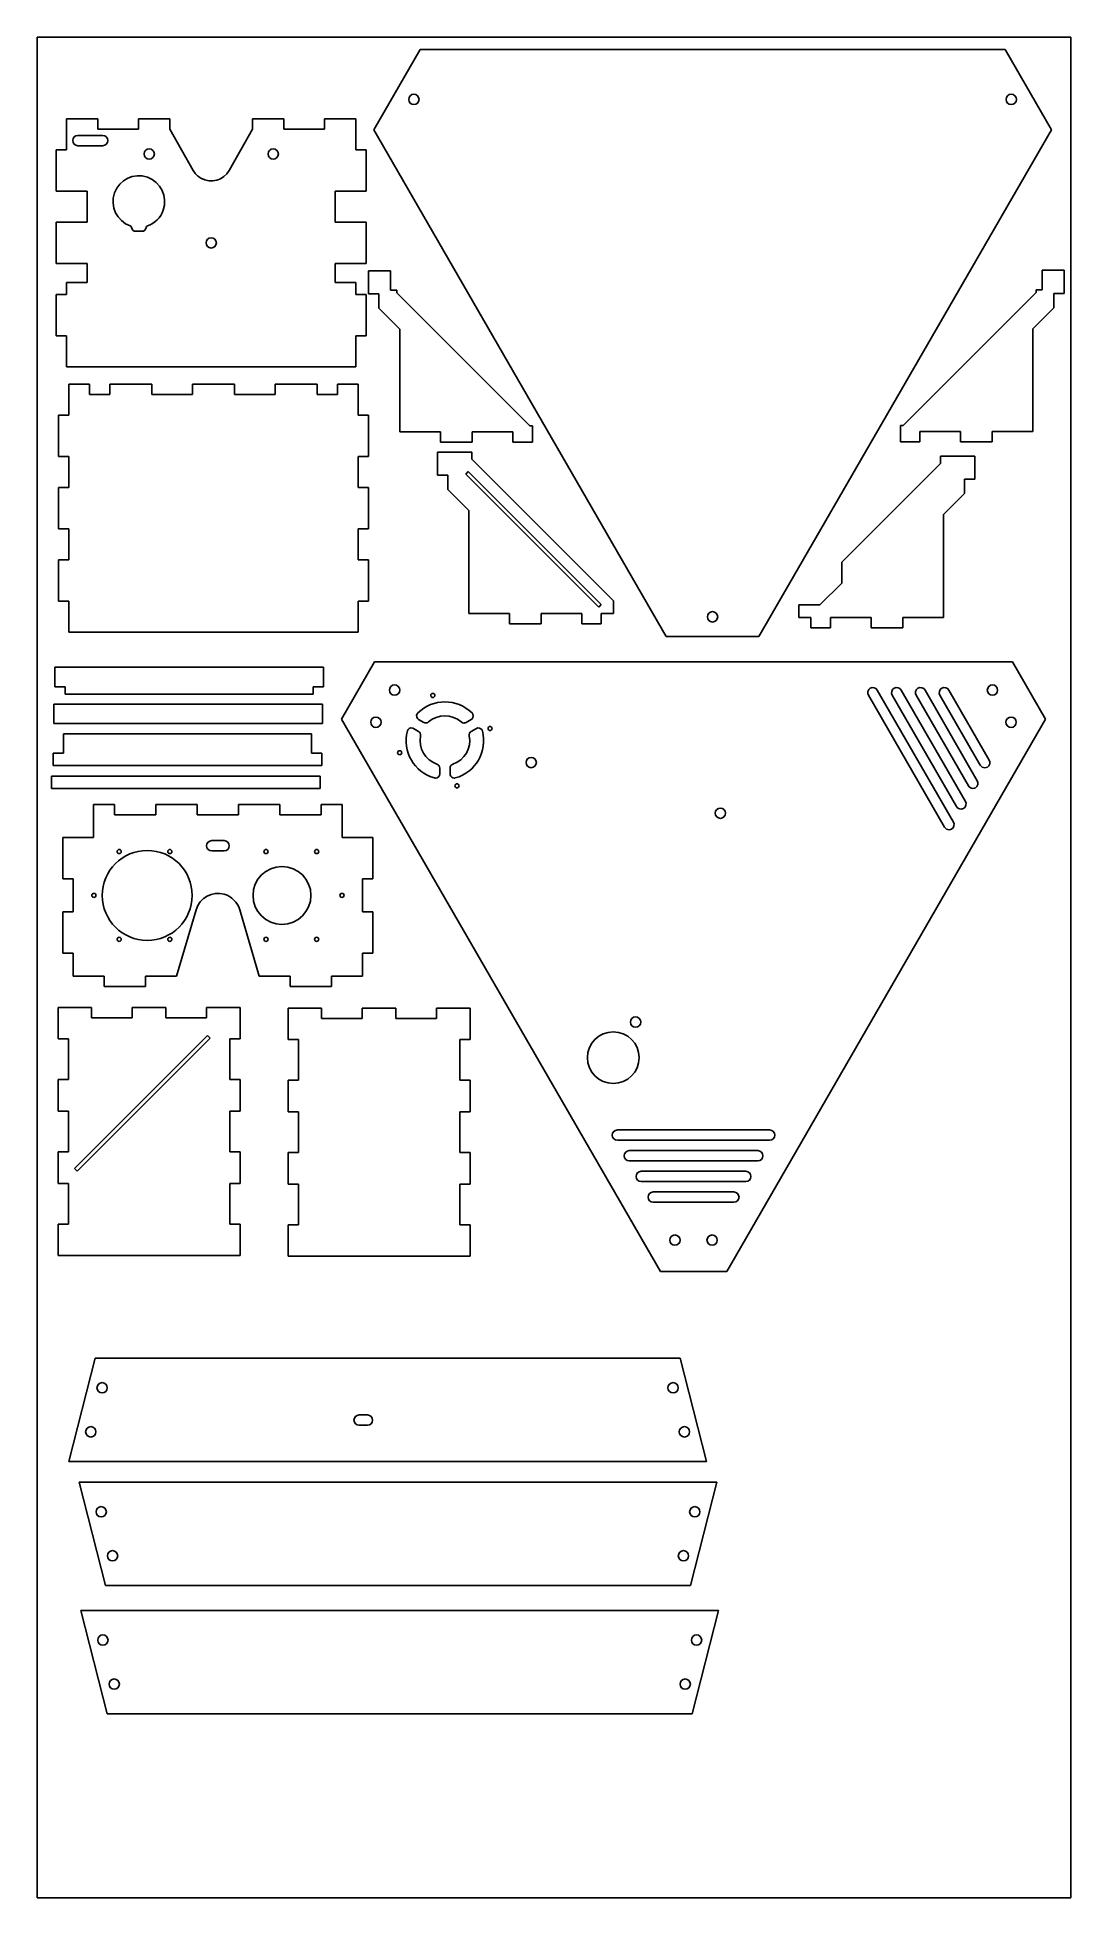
# Model space of a CAD drawing. Extents: x 0 to 500, y -280 to 620.
import ezdxf

# ---------------------------------------------------------------- set-up
doc = ezdxf.new("R2010")
doc.units = 0
doc.layers.add('Layer_1', color=7, linetype='CONTINUOUS')

msp = doc.modelspace()

# ---------------------------------------------------------------- linework, layer by layer
at = {"layer": 'Layer_1', "color": 7}
for p, q in [((0.000012, 619.999974), (499.999984, 619.999974)), ((0.000012, -279.99997), (0.000012, 619.999974)), ((185.216497, 614.066421), (162.790441, 575.223837)), ((468.200215, 614.066421), (185.216497, 614.066421)), ((490.626271, 575.223837), (468.200215, 614.066421)), ((499.999984, 619.999974), (499.999984, -279.99997)), ((182.206851, 587.40912), (182.206851, 587.40912)), ((471.209861, 587.40912), (471.209861, 587.40912)), ((29.312165, 580.511835), (14.162166, 580.511835)), ((14.162166, 580.511835), (14.162166, 565.511723)), ((29.312165, 575.511619), (29.312165, 580.511835)), ((64.163255, 580.511835), (49.012775, 580.511835)), ((49.012775, 580.511835), (49.012775, 575.511619)), ((64.163255, 575.511619), (64.163255, 580.511835)), ((119.314925, 580.511835), (104.164418, 580.511835)), ((104.164418, 580.511835), (104.164418, 575.511619)), ((119.314925, 575.511619), (119.314925, 580.511835)), ((154.165504, 580.511835), (139.014996, 580.511835)), ((139.014996, 580.511835), (139.014996, 575.511619)), ((154.165504, 565.511723), (154.165504, 580.511835)), ((19.662083, 572.511794), (31.662399, 572.511794)), ((31.662399, 567.511606), (19.662083, 567.511606)), ((49.012775, 575.511619), (29.312165, 575.511619)), ((31.662399, 567.511606), (31.662399, 567.511606)), ((75.464364, 555.578996), (64.163255, 575.511619)), ((104.164418, 575.511619), (92.863308, 555.578996)), ((139.014996, 575.511619), (119.314925, 575.511619)), ((162.790441, 575.223837), (304.282581, 330.152474)), ((349.1341, 330.152474), (490.626271, 575.223837)), ((14.162166, 565.511723), (9.16195, 565.511723)), ((9.16195, 565.511723), (9.16195, 545.510865)), ((54.162823, 561.01121), (54.162823, 561.01121)), ((114.164341, 561.01121), (114.164341, 561.01121)), ((159.16572, 565.511723), (154.165504, 565.511723)), ((159.16572, 545.510865), (159.16572, 565.511723)), ((9.16195, 545.510865), (24.16206, 545.510865)), ((24.16206, 545.510865), (24.16206, 530.510748)), ((144.165609, 530.510748), (144.165609, 545.510865)), ((144.165609, 545.510865), (159.16572, 545.510865)), ((24.16206, 530.510748), (9.16195, 530.510748)), ((9.16195, 530.510748), (9.16195, 510.509901)), ((50.662788, 526.100681), (47.662963, 526.100681)), ((50.662788, 526.100681), (50.662788, 526.100681)), ((159.16572, 530.510748), (144.165609, 530.510748)), ((159.16572, 510.509901), (159.16572, 530.510748)), ((84.163582, 518.010219), (84.163582, 518.010219)), ((9.16195, 510.509901), (24.16206, 510.509901)), ((24.16206, 510.509901), (24.16206, 501.422602)), ((144.165609, 501.422602), (144.165609, 510.509901)), ((144.165609, 510.509901), (159.16572, 510.509901)), ((170.966024, 507.069762), (160.312445, 507.069762)), ((160.312445, 507.069762), (160.312445, 495.919444)), ((170.966024, 497.653643), (170.966024, 507.069762)), ((486.18065, 497.829239), (486.18065, 507.24533)), ((486.18065, 507.24533), (496.834229, 507.24533)), ((496.834229, 507.24533), (496.834229, 496.09504)), ((14.162166, 495.509784), (9.16195, 495.509784)), ((9.16195, 495.509784), (9.16195, 475.509457)), ((24.16206, 501.422602), (14.162166, 501.422602)), ((14.162166, 501.422602), (14.162166, 495.509784)), ((154.165504, 501.422602), (144.165609, 501.422602)), ((154.165504, 495.509784), (154.165504, 501.422602)), ((159.16572, 495.509784), (154.165504, 495.509784)), ((159.16572, 475.509457), (159.16572, 495.509784)), ((160.312445, 495.919444), (165.312577, 495.919444)), ((165.312577, 495.919444), (165.312577, 488.91926)), ((173.966103, 497.653643), (170.966024, 497.653643)), ((173.966103, 496.416183), (173.966103, 497.653643)), ((238.31449, 432.067765), (173.966103, 496.416183)), ((418.832181, 432.243361), (483.180571, 496.591751)), ((483.180571, 496.591751), (483.180571, 497.829239)), ((483.180571, 497.829239), (486.18065, 497.829239)), ((496.834229, 496.09504), (491.834097, 496.09504)), ((491.834097, 496.09504), (491.834097, 489.094856)), ((165.312577, 488.91926), (175.46284, 478.768997)), ((491.834097, 489.094856), (481.683834, 478.944592)), ((175.46284, 478.768997), (175.46284, 429.067686)), ((481.683834, 478.944592), (481.683834, 429.243282)), ((9.16195, 475.509457), (14.162166, 475.509457)), ((14.162166, 475.509457), (14.162166, 460.50882)), ((154.165504, 460.50882), (154.165504, 475.509457)), ((154.165504, 475.509457), (159.16572, 475.509457)), ((14.162166, 460.50882), (154.165504, 460.50882)), ((15.308891, 437.194755), (15.308891, 452.195149)), ((15.308891, 452.195149), (25.309152, 452.195149)), ((25.309152, 452.195149), (25.309152, 447.195018)), ((35.159417, 447.195018), (35.159417, 452.195149)), ((35.159417, 452.195149), (55.459945, 452.195149)), ((55.459945, 452.195149), (55.459945, 447.195018)), ((75.160467, 447.195018), (75.160467, 452.195149)), ((75.160467, 452.195149), (95.460994, 452.195149)), ((95.460994, 452.195149), (95.460994, 447.195018)), ((115.161517, 447.195018), (115.161517, 452.195149)), ((115.161517, 452.195149), (135.462044, 452.195149)), ((135.462044, 452.195149), (135.462044, 447.195018)), ((145.312306, 447.195018), (145.312306, 452.195149)), ((145.312306, 452.195149), (155.312568, 452.195149)), ((155.312568, 452.195149), (155.312568, 437.194755)), ((25.309152, 447.195018), (35.159417, 447.195018)), ((55.459945, 447.195018), (75.160467, 447.195018)), ((95.460994, 447.195018), (115.161517, 447.195018)), ((135.462044, 447.195018), (145.312306, 447.195018)), ((10.30876, 417.194233), (10.30876, 437.194755)), ((10.30876, 437.194755), (15.308891, 437.194755)), ((155.312568, 437.194755), (160.312699, 437.194755)), ((160.312699, 437.194755), (160.312699, 417.194233)), ((239.551961, 432.067765), (238.31449, 432.067765)), ((239.551961, 424.067555), (239.551961, 432.067765)), ((417.594693, 424.243151), (417.594693, 432.243361)), ((417.594693, 432.243361), (418.832181, 432.243361)), ((175.46284, 429.067686), (195.163363, 429.067686)), ((195.163363, 429.067686), (195.163363, 424.067555)), ((195.163363, 424.067555), (210.463759, 424.067555)), ((210.463759, 424.067555), (210.463759, 429.067686)), ((210.463759, 429.067686), (230.164276, 429.067686)), ((230.164276, 429.067686), (230.164276, 424.067555)), ((230.164276, 424.067555), (239.551961, 424.067555)), ((426.982392, 424.243151), (417.594693, 424.243151)), ((446.682915, 429.243282), (426.982392, 429.243282)), ((426.982392, 429.243282), (426.982392, 424.243151)), ((446.682915, 424.243151), (446.682915, 429.243282)), ((461.983311, 424.243151), (446.682915, 424.243151)), ((481.683834, 429.243282), (461.983311, 429.243282)), ((461.983311, 429.243282), (461.983311, 424.243151)), ((15.308891, 417.194233), (10.30876, 417.194233)), ((15.308891, 402.193839), (15.308891, 417.194233)), ((160.312699, 417.194233), (155.312568, 417.194233)), ((155.312568, 417.194233), (155.312568, 402.193839)), ((210.292732, 419.316296), (193.638968, 419.316296)), ((193.638968, 419.316296), (193.638968, 408.166063)), ((210.292732, 415.813156), (210.292732, 419.316296)), ((278.791406, 347.314494), (210.292732, 415.813156)), ((436.909446, 413.859504), (436.909446, 417.362869)), ((436.909446, 417.362869), (453.563183, 417.362869)), ((453.563183, 417.362869), (453.563183, 406.21258)), ((193.638968, 408.166063), (198.639184, 408.166063)), ((198.639184, 408.166063), (198.639184, 401.165964)), ((207.292907, 408.662689), (208.530057, 409.900318)), ((271.640939, 344.314669), (207.292907, 408.662689)), ((208.530057, 409.900318), (272.878591, 345.55179)), ((389.168085, 366.118114), (436.909446, 413.859504)), ((453.563183, 406.21258), (448.563051, 406.21258)), ((448.563051, 406.21258), (448.563051, 399.212396)), ((10.30876, 382.193267), (10.30876, 402.193839)), ((10.30876, 402.193839), (15.308891, 402.193839)), ((155.312568, 402.193839), (160.312699, 402.193839)), ((160.312699, 402.193839), (160.312699, 382.193267)), ((198.639184, 401.165964), (208.789475, 391.015703)), ((448.563051, 399.212396), (438.412788, 389.062132)), ((208.789475, 391.015703), (208.789475, 341.314336)), ((438.412788, 389.062132), (438.412788, 339.360821)), ((15.308891, 382.193267), (10.30876, 382.193267)), ((15.308891, 367.192873), (15.308891, 382.193267)), ((160.312699, 382.193267), (155.312568, 382.193267)), ((155.312568, 382.193267), (155.312568, 367.192873)), ((10.30876, 347.192376), (10.30876, 367.192873)), ((10.30876, 367.192873), (15.308891, 367.192873)), ((155.312568, 367.192873), (160.312699, 367.192873)), ((160.312699, 367.192873), (160.312699, 347.192376)), ((389.168085, 355.967851), (389.168085, 366.118114)), ((378.561214, 345.360951), (389.168085, 355.967851)), ((15.308891, 347.192376), (10.30876, 347.192376)), ((15.308891, 332.191982), (15.308891, 347.192376)), ((160.312699, 347.192376), (155.312568, 347.192376)), ((155.312568, 347.192376), (155.312568, 332.191982)), ((272.878591, 345.55179), (271.640939, 344.314669)), ((278.791406, 341.314336), (278.791406, 347.314494)), ((368.410951, 339.360821), (368.410951, 345.360951)), ((368.410951, 345.360951), (378.561214, 345.360951)), ((208.789475, 341.314336), (228.490094, 341.314336)), ((228.490094, 341.314336), (228.490094, 336.314119)), ((228.490094, 336.314119), (243.790434, 336.314119)), ((243.790434, 336.314119), (243.790434, 341.314336)), ((243.790434, 341.314336), (263.491058, 341.314336)), ((263.491058, 341.314336), (263.491058, 336.314119)), ((263.491058, 336.314119), (272.878591, 336.314119)), ((272.878591, 336.314119), (272.878591, 341.314336)), ((272.878591, 341.314336), (278.791406, 341.314336)), ((326.708101, 337.12517), (326.708101, 337.12517)), ((374.323676, 339.360821), (368.410951, 339.360821)), ((374.323676, 334.36069), (374.323676, 339.360821)), ((383.711346, 334.36069), (374.323676, 334.36069)), ((403.411869, 339.360821), (383.711346, 339.360821)), ((383.711346, 339.360821), (383.711346, 334.36069)), ((403.411869, 334.36069), (403.411869, 339.360821)), ((418.712265, 334.36069), (403.411869, 334.36069)), ((438.412788, 339.360821), (418.712265, 339.360821)), ((418.712265, 339.360821), (418.712265, 334.36069)), ((155.312568, 332.191982), (15.308891, 332.191982)), ((304.282581, 330.152474), (349.1341, 330.152474)), ((8.537421, 315.250556), (138.54086, 315.250556)), ((8.537421, 305.834468), (8.537421, 315.250556)), ((138.54086, 315.250556), (138.54086, 305.834468)), ((163.243095, 317.889616), (147.197547, 290.09855)), ((471.749329, 317.889616), (163.243095, 317.889616)), ((487.79434, 290.09855), (471.749329, 317.889616)), ((7.99341, 288.035944), (7.99341, 297.452045)), ((7.99341, 297.452045), (137.996849, 297.452045)), ((13.537553, 305.834468), (8.537421, 305.834468)), ((13.537553, 302.25022), (13.537553, 305.834468)), ((133.540729, 302.25022), (13.537553, 302.25022)), ((138.54086, 305.834468), (133.540729, 305.834468)), ((133.540729, 305.834468), (133.540729, 302.25022)), ((137.996849, 297.452045), (137.996849, 288.035944)), ((172.876609, 301.691691), (172.876609, 301.691691)), ((191.369531, 300.596666), (191.369531, 300.596666)), ((438.903262, 237.868146), (402.07089, 301.663737)), ((406.400349, 304.163326), (443.23272, 240.367737)), ((444.676033, 247.86702), (413.616432, 301.663737)), ((417.945891, 304.163326), (449.005463, 250.366609)), ((450.448804, 257.865894), (425.162003, 301.663737)), ((429.491433, 304.163326), (454.778262, 260.365483)), ((456.221575, 267.864813), (436.707545, 301.663785)), ((441.037483, 304.163374), (460.551033, 270.364356)), ((462.115278, 301.691691), (462.115278, 301.691691)), ((137.996849, 288.035944), (7.99341, 288.035944)), ((147.197547, 290.09855), (301.451187, 22.924163)), ((186.995115, 288.535387), (184.503798, 289.973542)), ((206.373255, 288.268876), (206.373255, 288.268738)), ((209.946189, 289.973542), (207.454844, 288.535387)), ((333.541209, 22.924163), (487.79434, 290.09855)), ((12.640312, 283.011649), (12.640312, 273.623984)), ((132.643488, 283.011649), (12.640312, 283.011649)), ((132.643488, 273.623984), (132.643488, 283.011649)), ((163.877671, 286.105042), (163.877671, 286.105042)), ((182.004212, 285.644043), (184.495529, 284.20537)), ((209.95443, 284.205418), (212.445775, 285.644091)), ((219.078951, 284.598675), (219.078951, 284.598675)), ((471.114216, 286.105042), (471.114216, 286.105042)), ((12.640312, 273.623984), (7.64018, 273.623984)), ((7.64018, 273.623984), (7.64018, 267.711253)), ((137.643619, 273.623984), (132.643488, 273.623984)), ((137.643619, 267.711253), (137.643619, 273.623984)), ((175.371031, 272.887245), (175.371031, 272.887245)), ((136.926803, 262.568247), (6.923392, 262.568247)), ((6.923392, 262.568247), (6.923392, 256.65555)), ((7.64018, 267.711253), (137.643619, 267.711253)), ((136.926803, 256.65555), (136.926803, 262.568247)), ((192.725524, 261.610368), (192.725524, 261.610368)), ((194.725408, 266.487072), (194.725408, 263.610245)), ((199.724579, 263.610293), (199.724579, 266.48712)), ((201.665026, 261.610932), (201.665026, 261.610932)), ((238.957322, 266.650419), (238.957322, 266.650419)), ((458.453473, 266.615229), (458.453473, 266.615277)), ((6.923392, 256.65555), (136.926803, 256.65555)), ((203.080964, 256.888694), (203.080964, 256.888694)), ((452.68073, 256.616358), (452.68073, 256.616358)), ((37.415414, 248.870972), (27.265124, 248.870972)), ((27.265124, 248.870972), (27.265124, 232.870411)), ((37.415414, 243.870784), (37.415414, 248.870972)), ((57.415742, 243.870784), (37.415414, 243.870784)), ((77.416577, 248.870972), (57.415742, 248.870972)), ((57.415742, 248.870972), (57.415742, 243.870784)), ((77.416577, 243.870784), (77.416577, 248.870972)), ((97.416933, 243.870784), (77.416577, 243.870784)), ((117.41726, 248.870972), (97.416933, 248.870972)), ((97.416933, 248.870972), (97.416933, 243.870784)), ((117.41726, 243.870784), (117.41726, 248.870972)), ((137.418096, 243.870784), (117.41726, 243.870784)), ((147.568387, 248.870972), (137.418096, 248.870972)), ((137.418096, 248.870972), (137.418096, 243.870784)), ((147.568387, 232.870411), (147.568387, 248.870972)), ((446.907931, 246.617484), (446.907931, 246.617484)), ((330.470603, 242.129386), (330.470603, 242.129386)), ((441.13516, 236.618613), (441.13516, 236.618613)), ((27.265124, 232.870411), (12.414873, 232.870411)), ((12.414873, 232.870411), (12.414873, 212.870083)), ((39.665403, 225.087935), (39.665403, 225.087935)), ((64.166244, 225.087935), (64.166244, 225.087935)), ((84.416676, 231.370259), (90.416834, 231.370259)), ((90.416834, 226.370043), (84.416676, 226.370043)), ((90.416834, 226.370043), (90.416834, 226.370043)), ((110.667266, 225.087935), (110.667266, 225.087935)), ((135.168107, 225.087935), (135.168107, 225.087935)), ((162.418639, 232.870411), (147.568387, 232.870411)), ((162.418639, 212.870083), (162.418639, 232.870411)), ((12.414873, 212.870083), (17.415089, 212.870083)), ((17.415089, 212.870083), (17.415089, 196.869511)), ((157.418423, 196.869511), (157.418423, 212.870083)), ((157.418423, 212.870083), (162.418639, 212.870083)), ((27.414984, 203.869593), (27.414984, 203.869593)), ((147.418527, 203.869593), (147.418527, 203.869593)), ((17.415089, 196.869511), (12.414873, 196.869511)), ((12.414873, 196.869511), (12.414873, 176.869184)), ((67.416174, 165.868819), (76.863647, 197.97486)), ((97.969355, 197.97486), (107.417336, 165.868819)), ((118.41771, 190.869371), (118.41771, 190.869371)), ((162.418639, 196.869511), (157.418423, 196.869511)), ((162.418639, 176.869184), (162.418639, 196.869511)), ((39.665403, 182.651254), (39.665403, 182.651254)), ((53.216021, 183.11893), (53.216021, 183.11893)), ((64.166244, 182.651254), (64.166244, 182.651254)), ((110.667266, 182.651254), (110.667266, 182.651254)), ((135.168107, 182.651254), (135.168107, 182.651254)), ((12.414873, 176.869184), (17.415089, 176.869184)), ((17.415089, 176.869184), (17.415089, 165.868819)), ((157.418423, 165.868819), (157.418423, 176.869184)), ((157.418423, 176.869184), (162.418639, 176.869184)), ((17.415089, 165.868819), (32.415227, 165.868819)), ((32.415227, 165.868819), (32.415227, 160.868609)), ((52.415554, 160.868609), (52.415554, 165.868819)), ((52.415554, 165.868819), (67.416174, 165.868819)), ((107.417336, 165.868819), (122.417448, 165.868819)), ((122.417448, 165.868819), (122.417448, 160.868609)), ((142.418311, 160.868609), (142.418311, 165.868819)), ((142.418311, 165.868819), (157.418423, 165.868819)), ((32.415227, 160.868609), (52.415554, 160.868609)), ((122.417448, 160.868609), (142.418311, 160.868609)), ((26.250874, 150.694545), (10.100425, 150.694545)), ((10.100425, 150.694545), (10.100425, 135.544066)), ((26.250874, 145.694329), (26.250874, 150.694545)), ((45.95148, 145.694329), (26.250874, 145.694329)), ((62.251761, 150.694545), (45.95148, 150.694545)), ((45.95148, 150.694545), (45.95148, 145.694329)), ((62.251761, 145.694329), (62.251761, 150.694545)), ((81.952368, 145.694329), (62.251761, 145.694329)), ((98.102818, 150.694545), (81.952368, 150.694545)), ((81.952368, 150.694545), (81.952368, 145.694329)), ((98.102818, 135.544066), (98.102818, 150.694545)), ((121.382398, 135.193421), (121.382398, 150.343822)), ((121.382398, 150.343822), (137.532819, 150.343822)), ((137.532819, 150.343822), (137.532819, 145.343691)), ((137.532819, 145.343691), (157.233342, 145.343691)), ((157.233342, 145.343691), (157.233342, 150.343822)), ((157.233342, 150.343822), (173.533736, 150.343822)), ((173.533736, 150.343822), (173.533736, 145.343691)), ((173.533736, 145.343691), (193.234258, 145.343691)), ((193.234258, 145.343691), (193.234258, 150.343822)), ((193.234258, 150.343822), (209.384708, 150.343822)), ((209.384708, 150.343822), (209.384708, 135.193421)), ((10.100425, 135.544066), (15.10064, 135.544066)), ((15.10064, 135.544066), (15.10064, 115.843966)), ((18.100465, 72.692583), (82.448995, 137.041113)), ((83.686624, 135.803484), (19.338094, 71.454953)), ((82.448995, 137.041113), (83.686624, 135.803484)), ((93.102602, 115.843966), (93.102602, 135.544066)), ((93.102602, 135.544066), (98.102818, 135.544066)), ((126.382529, 135.193421), (121.382398, 135.193421)), ((126.382529, 115.492904), (126.382529, 135.193421)), ((209.384708, 135.193421), (204.384576, 135.193421)), ((204.384576, 135.193421), (204.384576, 115.492904)), ((289.496874, 141.117464), (289.496874, 141.117464)), ((15.10064, 115.843966), (10.100425, 115.843966)), ((10.100425, 115.843966), (10.100425, 100.543599)), ((98.102818, 115.843966), (93.102602, 115.843966)), ((98.102818, 100.543599), (98.102818, 115.843966)), ((121.382398, 100.1925), (121.382398, 115.492904)), ((121.382398, 115.492904), (126.382529, 115.492904)), ((204.384576, 115.492904), (209.384708, 115.492904)), ((209.384708, 115.492904), (209.384708, 100.1925)), ((278.659811, 113.893286), (278.659811, 113.893286)), ((10.100425, 100.543599), (15.10064, 100.543599)), ((15.10064, 100.543599), (15.10064, 80.842991)), ((93.102602, 80.842991), (93.102602, 100.543599)), ((93.102602, 100.543599), (98.102818, 100.543599)), ((126.382529, 100.1925), (121.382398, 100.1925)), ((126.382529, 80.49198), (126.382529, 100.1925)), ((209.384708, 100.1925), (204.384576, 100.1925)), ((204.384576, 100.1925), (204.384576, 80.49198)), ((280.663821, 91.424891), (354.328569, 91.424891)), ((354.328569, 86.425195), (280.663821, 86.425195)), ((286.436597, 81.426017), (348.555798, 81.426017)), ((354.328569, 86.425195), (354.328569, 86.425195)), ((15.10064, 80.842991), (10.100425, 80.842991)), ((10.100425, 80.842991), (10.100425, 65.542652)), ((19.338094, 71.454953), (18.100465, 72.692583)), ((98.102818, 80.842991), (93.102602, 80.842991)), ((98.102818, 65.542652), (98.102818, 80.842991)), ((121.382398, 80.49198), (126.382529, 80.49198)), ((121.382398, 65.191576), (121.382398, 80.49198)), ((204.384576, 80.49198), (209.384708, 80.49198)), ((209.384708, 80.49198), (209.384708, 65.191576)), ((348.555798, 76.426323), (286.436597, 76.426323)), ((348.555798, 76.426323), (348.555798, 76.426323)), ((10.100425, 65.542652), (15.10064, 65.542652)), ((15.10064, 65.542652), (15.10064, 45.842039)), ((93.102602, 45.842039), (93.102602, 65.542652)), ((93.102602, 65.542652), (98.102818, 65.542652)), ((126.382529, 65.191576), (121.382398, 65.191576)), ((126.382529, 45.491062), (126.382529, 65.191576)), ((209.384708, 65.191576), (204.384576, 65.191576)), ((204.384576, 65.191576), (204.384576, 45.491062)), ((292.209368, 71.427146), (342.783027, 71.427146)), ((342.783027, 66.427449), (292.209368, 66.427449)), ((342.783027, 66.427449), (342.783027, 66.427449)), ((297.982139, 61.428272), (337.009748, 61.428272)), ((337.009748, 56.428578), (297.982139, 56.428578)), ((337.009748, 56.428578), (337.009748, 56.428578)), ((15.10064, 45.842039), (10.100425, 45.842039)), ((10.100425, 45.842039), (10.100425, 30.691539)), ((98.102818, 45.842039), (93.102602, 45.842039)), ((98.102818, 30.691539), (98.102818, 45.842039)), ((121.382398, 30.340653), (121.382398, 45.491062)), ((121.382398, 45.491062), (126.382529, 45.491062)), ((204.384576, 45.491062), (209.384708, 45.491062)), ((209.384708, 45.491062), (209.384708, 30.340653)), ((10.100425, 30.691539), (98.102818, 30.691539)), ((209.384708, 30.340653), (121.382398, 30.340653)), ((308.49726, 35.61693), (308.49726, 35.61693)), ((326.495136, 35.61693), (326.495136, 35.61693)), ((301.451187, 22.924163), (333.541209, 22.924163)), ((27.998479, -18.958378), (15.23699, -68.952748)), ((310.982226, -18.958378), (27.998479, -18.958378)), ((323.743723, -68.952748), (310.982226, -18.958378)), ((31.392078, -30.804176), (31.392078, -30.804176)), ((307.588137, -30.804176), (307.588137, -30.804176)), ((25.910228, -52.107806), (25.910228, -52.107806)), ((155.733836, -46.455431), (159.733071, -46.455431)), ((155.733836, -46.455431), (155.733836, -46.455431)), ((159.733071, -51.454631), (155.733836, -51.454631)), ((313.069965, -52.107806), (313.069965, -52.107806)), ((15.23699, -68.952748), (323.743723, -68.952748)), ((20.283705, -78.936641), (33.045195, -128.930503)), ((328.790449, -78.936641), (20.283705, -78.936641)), ((316.028953, -128.930503), (328.790449, -78.936641)), ((30.957473, -90.781903), (30.957473, -90.781903)), ((318.1172, -90.781903), (318.1172, -90.781903)), ((36.438793, -112.085533), (36.438793, -112.085533)), ((312.635371, -112.085533), (312.635371, -112.085533)), ((33.045195, -128.930503), (316.028953, -128.930503)), ((21.10582, -141.000273), (33.867317, -190.994642)), ((329.612563, -141.000273), (21.10582, -141.000273)), ((316.851066, -190.994642), (329.612563, -141.000273)), ((31.779606, -152.846071), (31.779606, -152.846071)), ((318.938777, -152.846071), (318.938777, -152.846071)), ((37.260926, -174.149164), (37.260926, -174.149164)), ((313.457457, -174.149164), (313.457457, -174.149164)), ((33.867317, -190.994642), (316.851066, -190.994642)), ((499.999984, -279.99997), (0.000012, -279.99997))]:
    msp.add_line(p, q, dxfattribs=at)
for points in [[(179.707265, 589.908706), (179.707265, 591.289252), (180.826333, 592.408828), (182.206851, 592.408828)], [(182.206851, 587.40912), (180.826333, 587.40912), (179.707265, 588.528159), (179.707265, 589.908706)], [(182.206851, 592.408828), (183.587426, 592.408828), (184.706408, 591.289252), (184.706408, 589.908706)], [(184.706408, 589.908706), (184.706408, 588.528159), (183.587426, 587.40912), (182.206851, 587.40912)], [(468.710275, 589.908706), (468.710275, 591.289252), (469.829315, 592.408828), (471.209861, 592.408828)], [(471.209861, 587.40912), (469.829315, 587.40912), (468.710275, 588.528159), (468.710275, 589.908706)], [(471.209861, 592.408828), (472.590408, 592.408828), (473.709475, 591.289252), (473.709475, 589.908706)], [(473.709475, 589.908706), (473.709475, 588.528159), (472.590408, 587.40912), (471.209861, 587.40912)], [(17.16199, 570.0117), (17.16199, 571.392444), (18.281369, 572.511794), (19.662083, 572.511794)], [(19.662083, 567.511606), (18.281369, 567.511606), (17.16199, 568.630956), (17.16199, 570.0117)], [(31.662399, 572.511794), (33.043171, 572.511794), (34.162496, 571.392444), (34.162496, 570.0117)], [(34.162496, 570.0117), (34.162496, 568.630956), (33.043171, 567.511606), (31.662399, 567.511606)], [(51.662729, 563.511332), (51.662729, 564.892076), (52.782079, 566.011426), (54.162823, 566.011426)], [(54.162823, 561.01121), (52.782079, 561.01121), (51.662729, 562.13056), (51.662729, 563.511332)], [(54.162823, 566.011426), (55.543595, 566.011426), (56.662945, 564.892076), (56.662945, 563.511332)], [(56.662945, 563.511332), (56.662945, 562.13056), (55.543595, 561.01121), (54.162823, 561.01121)], [(111.664756, 563.511332), (111.664756, 564.892076), (112.783569, 566.011426), (114.164341, 566.011426)], [(114.164341, 561.01121), (112.783569, 561.01121), (111.664756, 562.13056), (111.664756, 563.511332)], [(114.164341, 566.011426), (115.545057, 566.011426), (116.664435, 564.892076), (116.664435, 563.511332)], [(116.664435, 563.511332), (116.664435, 562.13056), (115.545057, 561.01121), (114.164341, 561.01121)], [(37.371588, 544.661306), (39.663882, 551.173394), (46.801169, 554.594436), (53.313278, 552.302199)], [(53.313278, 552.302199), (59.82533, 550.009933), (63.246428, 542.872609), (60.954134, 536.36052)], [(79.231579, 551.812289), (77.65836, 552.704252), (76.356328, 554.005777), (75.464364, 555.578996)], [(92.863308, 555.578996), (90.139299, 550.774473), (84.036046, 549.08828), (79.231579, 551.812289)], [(45.012473, 528.719644), (38.500392, 531.011893), (35.079351, 538.149225), (37.371588, 544.661306)], [(60.954134, 536.36052), (59.696467, 532.787519), (56.886268, 529.977334), (53.313278, 528.719644)], [(45.674453, 527.884552), (45.632825, 528.267149), (45.375495, 528.591863), (45.012473, 528.719644)], [(47.662963, 526.100681), (46.64208, 526.100681), (45.784887, 526.869664), (45.674453, 527.884552)], [(52.651297, 527.884552), (52.540864, 526.869664), (51.68367, 526.100681), (50.662788, 526.100681)], [(53.313278, 528.719644), (52.950255, 528.591863), (52.692925, 528.267149), (52.651297, 527.884552)], [(81.66346, 520.510327), (81.66346, 521.891074), (82.78281, 523.010433), (84.163582, 523.010433)], [(84.163582, 523.010433), (85.544326, 523.010433), (86.663676, 521.891074), (86.663676, 520.510327)], [(84.163582, 518.010219), (82.78281, 518.010219), (81.66346, 519.129581), (81.66346, 520.510327)], [(86.663676, 520.510327), (86.663676, 519.129581), (85.544326, 518.010219), (84.163582, 518.010219)], [(324.208515, 339.624756), (324.208515, 341.005331), (325.327526, 342.124878), (326.708101, 342.124878)], [(326.708101, 342.124878), (328.088647, 342.124878), (329.208194, 341.005331), (329.208194, 339.624756)], [(326.708101, 337.12517), (325.327526, 337.12517), (324.208515, 338.244237), (324.208515, 339.624756)], [(329.208194, 339.624756), (329.208194, 338.244237), (328.088647, 337.12517), (326.708101, 337.12517)], [(170.377024, 304.19128), (170.377024, 305.571835), (171.496035, 306.690869), (172.876609, 306.690869)], [(172.876609, 306.690869), (174.257156, 306.690869), (175.376703, 305.571835), (175.376703, 304.19128)], [(459.615692, 304.19128), (459.615692, 305.571835), (460.734703, 306.690869), (462.115278, 306.690869)], [(462.115278, 306.690869), (463.495796, 306.690869), (464.6154, 305.571835), (464.6154, 304.19128)], [(172.876609, 301.691691), (171.496035, 301.691691), (170.377024, 302.810731), (170.377024, 304.19128)], [(175.376703, 304.19128), (175.376703, 302.810731), (174.257156, 301.691691), (172.876609, 301.691691)], [(184.104341, 293.134073), (191.393661, 300.276214), (203.056834, 300.276214), (210.346154, 293.134073)], [(190.36959, 301.596605), (190.36959, 302.148824), (190.817335, 302.596544), (191.369531, 302.596544)], [(191.369531, 300.596666), (190.817335, 300.596666), (190.36959, 301.044384), (190.36959, 301.596605)], [(191.369531, 302.596544), (191.921756, 302.596544), (192.369473, 302.148824), (192.369473, 301.596605)], [(192.369473, 301.596605), (192.369473, 301.044384), (191.921756, 300.596666), (191.369531, 300.596666)], [(402.07089, 301.663737), (401.380603, 302.859329), (401.789966, 304.387726), (402.985544, 305.078)], [(402.985544, 305.078), (404.181151, 305.768276), (405.710033, 305.358918), (406.400349, 304.163326)], [(413.616432, 301.663737), (412.926173, 302.859329), (413.336045, 304.387726), (414.531623, 305.078)], [(414.531623, 305.078), (415.727229, 305.768276), (417.255603, 305.358918), (417.945891, 304.163326)], [(425.162003, 301.663737), (424.471659, 302.859329), (424.881587, 304.387726), (426.077165, 305.078)], [(426.077165, 305.078), (427.272771, 305.768276), (428.801174, 305.358918), (429.491433, 304.163326)], [(436.707545, 301.663785), (436.017229, 302.859377), (436.4271, 304.387774), (437.622735, 305.078048)], [(437.622735, 305.078048), (438.818313, 305.768324), (440.347224, 305.358966), (441.037483, 304.163374)], [(462.115278, 301.691691), (460.734703, 301.691691), (459.615692, 302.810731), (459.615692, 304.19128)], [(464.6154, 304.19128), (464.6154, 302.810731), (463.495796, 301.691691), (462.115278, 301.691691)], [(161.378086, 288.604633), (161.378086, 289.985158), (162.497097, 291.104223), (163.877671, 291.104223)], [(163.877671, 286.105042), (162.497097, 286.105042), (161.378086, 287.224073), (161.378086, 288.604633)], [(163.877671, 291.104223), (165.25819, 291.10422), (166.377765, 289.985158), (166.377765, 288.604633)], [(166.377765, 288.604633), (166.377765, 287.224073), (165.25819, 286.105042), (163.877671, 286.105042)], [(184.503798, 289.973542), (183.547319, 290.525744), (183.219856, 291.748672), (183.772052, 292.70516)], [(183.772052, 292.70516), (183.862872, 292.862394), (183.974632, 293.007002), (184.104341, 293.134073)], [(189.313853, 288.763795), (188.669737, 288.19893), (187.737049, 288.107044), (186.995115, 288.535387)], [(205.136642, 288.763795), (200.609572, 292.734028), (193.840895, 292.734028), (189.313853, 288.763795)], [(206.373255, 288.268738), (205.926949, 288.287026), (205.488884, 288.454883), (205.136642, 288.763795)], [(206.564997, 288.270287), (206.50113, 288.266788), (206.437037, 288.26611), (206.373255, 288.268876)], [(207.454844, 288.535387), (207.176629, 288.374757), (206.871519, 288.287102), (206.564997, 288.270287)], [(210.375082, 290.305822), (210.247969, 290.176107), (210.103471, 290.06431), (209.946189, 289.973542)], [(210.346154, 293.134073), (211.135022, 292.361139), (211.147947, 291.094704), (210.375082, 290.305822)], [(468.61463, 288.604633), (468.61463, 289.985158), (469.73367, 291.104223), (471.114216, 291.104223)], [(471.114216, 286.105042), (469.73367, 286.105042), (468.61463, 287.224073), (468.61463, 288.604633)], [(471.114216, 291.104223), (472.494791, 291.10422), (473.61431, 289.985158), (473.61431, 288.604633)], [(473.61431, 288.604633), (473.61431, 287.224073), (472.494791, 286.105042), (471.114216, 286.105042)], [(192.188597, 261.684265), (182.358712, 264.42591), (176.526843, 274.526197), (179.067436, 284.410006)], [(179.067436, 284.410006), (179.342405, 285.479668), (180.432771, 286.123634), (181.502421, 285.848679)], [(181.502421, 285.848679), (181.67833, 285.80349), (181.846958, 285.734848), (182.004212, 285.644043)], [(185.45723, 282.083536), (184.282451, 276.177897), (187.66655, 270.315938), (193.36837, 268.380498)], [(184.495529, 284.20537), (185.237463, 283.776993), (185.62439, 282.923821), (185.45723, 282.083536)], [(201.081588, 268.380546), (206.783437, 270.315986), (210.168044, 276.177945), (208.993265, 282.083584)], [(215.382534, 284.410054), (217.923135, 274.526245), (212.091783, 264.425958), (202.261898, 261.684313)], [(208.993265, 282.083584), (208.826105, 282.923869), (209.212467, 283.777041), (209.95443, 284.205418)], [(212.445775, 285.644091), (213.402217, 286.196329), (214.625693, 285.868285), (215.177895, 284.911834)], [(215.177895, 284.911834), (215.268705, 284.754566), (215.337347, 284.585918), (215.382534, 284.410054)], [(218.079012, 285.598097), (218.079012, 286.150302), (218.526712, 286.598036), (219.078951, 286.598036)], [(219.078951, 284.598675), (218.526712, 284.598675), (218.079012, 285.045859), (218.079012, 285.598097)], [(219.078951, 286.598036), (219.631155, 286.598036), (220.07889, 286.150302), (220.07889, 285.598097)], [(220.07889, 285.598097), (220.07889, 285.045859), (219.631155, 284.598675), (219.078951, 284.598675)], [(174.371597, 273.88667), (174.371597, 274.438869), (174.818806, 274.886606), (175.371031, 274.886606)], [(175.371031, 272.887245), (174.818806, 272.887245), (174.371597, 273.334432), (174.371597, 273.88667)], [(175.371031, 274.886606), (175.923255, 274.886606), (176.370972, 274.438869), (176.370972, 273.88667)], [(176.370972, 273.88667), (176.370972, 273.334432), (175.923255, 272.887245), (175.371031, 272.887245)], [(236.457736, 269.150005), (236.457736, 270.530568), (237.5768, 271.649596), (238.957322, 271.649596)], [(238.957322, 271.649596), (240.337888, 271.649596), (241.457429, 270.530568), (241.457429, 269.150005)], [(460.551033, 270.364356), (461.241321, 269.168753), (460.831985, 267.639823), (459.636351, 266.949578)], [(192.725524, 261.610368), (192.543943, 261.610368), (192.363518, 261.635429), (192.188597, 261.684265)], [(194.725408, 263.610245), (194.725408, 262.505805), (193.829973, 261.610368), (192.725524, 261.610368)], [(193.36837, 268.380498), (194.179618, 268.10512), (194.725408, 267.343791), (194.725408, 266.487072)], [(199.724579, 266.48712), (199.724579, 267.343839), (200.270341, 268.105168), (201.081588, 268.380546)], [(199.798465, 263.072857), (199.749697, 263.247765), (199.724579, 263.428683), (199.724579, 263.610293)], [(201.665026, 261.610932), (200.812885, 261.636106), (200.039568, 262.20849), (199.798465, 263.072857)], [(202.261898, 261.684313), (202.062424, 261.628678), (201.861679, 261.605121), (201.665026, 261.610932)], [(238.957322, 266.650419), (237.5768, 266.650419), (236.457736, 267.769478), (236.457736, 269.150005)], [(241.457429, 269.150005), (241.457429, 267.769478), (240.337888, 266.650419), (238.957322, 266.650419)], [(458.453473, 266.615277), (457.567013, 266.592248), (456.696132, 267.042863), (456.221575, 267.864813)], [(459.636351, 266.949578), (459.262773, 266.733864), (458.856402, 266.625696), (458.453473, 266.615229)], [(202.081022, 257.88863), (202.081022, 258.440834), (202.528768, 258.888568), (203.080964, 258.888568)], [(203.080964, 256.888694), (202.528768, 256.888694), (202.081022, 257.336391), (202.081022, 257.88863)], [(203.080964, 258.888568), (203.633188, 258.888568), (204.080905, 258.440834), (204.080905, 257.88863)], [(204.080905, 257.88863), (204.080905, 257.336391), (203.633188, 256.888694), (203.080964, 256.888694)], [(452.68073, 256.616358), (451.794242, 256.593328), (450.923361, 257.043916), (450.448804, 257.865894)], [(453.863608, 256.950704), (453.489974, 256.73499), (453.083659, 256.626823), (452.68073, 256.616358)], [(454.778262, 260.365483), (455.46855, 259.169882), (455.059186, 257.640982), (453.863608, 256.950704)], [(327.971017, 244.628974), (327.971017, 246.009535), (329.090028, 247.128563), (330.470603, 247.128563)], [(330.470603, 242.129386), (329.090028, 242.129386), (327.971017, 243.24845), (327.971017, 244.628974)], [(330.470603, 247.128563), (331.851149, 247.128563), (332.970189, 246.009535), (332.970189, 244.628974)], [(332.970189, 244.628974), (332.970189, 243.24845), (331.851149, 242.129386), (330.470603, 242.129386)], [(446.907931, 246.617484), (446.021443, 246.594454), (445.15059, 247.04507), (444.676033, 247.86702)], [(448.090809, 246.951832), (447.717203, 246.736113), (447.31086, 246.627949), (446.907931, 246.617484)], [(449.005463, 250.366609), (449.69575, 249.171045), (449.286387, 247.642111), (448.090809, 246.951832)], [(441.13516, 236.618613), (440.2487, 236.595583), (439.377847, 237.046171), (438.903262, 237.868146)], [(442.318038, 236.952959), (441.944404, 236.737245), (441.538117, 236.629075), (441.13516, 236.618613)], [(443.23272, 240.367737), (443.922951, 239.172134), (443.513588, 237.643237), (442.318038, 236.952959)], [(31.46538, 204.869535), (31.46538, 216.88207), (41.203514, 226.620148), (53.216021, 226.620148)], [(38.665461, 226.087877), (38.665461, 226.640186), (39.113094, 227.087818), (39.665403, 227.087818)], [(39.665403, 225.087935), (39.113094, 225.087935), (38.665461, 225.535568), (38.665461, 226.087877)], [(39.665403, 227.087818), (40.217655, 227.087818), (40.665345, 226.640186), (40.665345, 226.087877)], [(40.665345, 226.087877), (40.665345, 225.535568), (40.217655, 225.087935), (39.665403, 225.087935)], [(53.216021, 226.620148), (65.2285, 226.620148), (74.966606, 216.88207), (74.966606, 204.869535)], [(63.166302, 226.087877), (63.166302, 226.640186), (63.613935, 227.087818), (64.166244, 227.087818)], [(64.166244, 225.087935), (63.613935, 225.087935), (63.166302, 225.535568), (63.166302, 226.087877)], [(64.166244, 227.087818), (64.718552, 227.087818), (65.166185, 226.640186), (65.166185, 226.087877)], [(65.166185, 226.087877), (65.166185, 225.535568), (64.718552, 225.087935), (64.166244, 225.087935)], [(81.916582, 228.870165), (81.916582, 230.250881), (83.035932, 231.370259), (84.416676, 231.370259)], [(84.416676, 226.370043), (83.035932, 226.370043), (81.916582, 227.489392), (81.916582, 228.870165)], [(90.416834, 231.370259), (91.797606, 231.370259), (92.916928, 230.250881), (92.916928, 228.870165)], [(92.916928, 228.870165), (92.916928, 227.489392), (91.797606, 226.370043), (90.416834, 226.370043)], [(109.667325, 226.087877), (109.667325, 226.640186), (110.114958, 227.087818), (110.667266, 227.087818)], [(110.667266, 225.087935), (110.114958, 225.087935), (109.667325, 225.535568), (109.667325, 226.087877)], [(110.667266, 227.087818), (111.219575, 227.087818), (111.667208, 226.640186), (111.667208, 226.087877)], [(111.667208, 226.087877), (111.667208, 225.535568), (111.219575, 225.087935), (110.667266, 225.087935)], [(134.168166, 226.087877), (134.168166, 226.640186), (134.615798, 227.087818), (135.168107, 227.087818)], [(135.168107, 225.087935), (134.615798, 225.087935), (134.168166, 225.535568), (134.168166, 226.087877)], [(135.168107, 227.087818), (135.720388, 227.087818), (136.168049, 226.640186), (136.168049, 226.087877)], [(136.168049, 226.087877), (136.168049, 225.535568), (135.720388, 225.087935), (135.168107, 225.087935)], [(104.417004, 204.869535), (104.417004, 212.601747), (110.685526, 218.870213), (118.41771, 218.870213)], [(118.41771, 218.870213), (126.149893, 218.870213), (132.41788, 212.601747), (132.41788, 204.869535)], [(76.863647, 197.97486), (78.578684, 203.803073), (84.694044, 207.137501), (90.522244, 205.422493)], [(26.415043, 204.869535), (26.415043, 205.421844), (26.862732, 205.869476), (27.414984, 205.869476)], [(27.414984, 203.869593), (26.862732, 203.869593), (26.415043, 204.317254), (26.415043, 204.869535)], [(27.414984, 205.869476), (27.967293, 205.869476), (28.414924, 205.421844), (28.414924, 204.869535)], [(28.414924, 204.869535), (28.414924, 204.317254), (27.967293, 203.869593), (27.414984, 203.869593)], [(53.216021, 183.11893), (41.203514, 183.11893), (31.46538, 192.857053), (31.46538, 204.869535)], [(74.966606, 204.869535), (74.966606, 192.857053), (65.2285, 183.11893), (53.216021, 183.11893)], [(90.522244, 205.422493), (94.109119, 204.366982), (96.913872, 201.561777), (97.969355, 197.97486)], [(118.41771, 190.869371), (110.685526, 190.869371), (104.417004, 197.137377), (104.417004, 204.869535)], [(132.41788, 204.869535), (132.41788, 197.137377), (126.149893, 190.869371), (118.41771, 190.869371)], [(146.418078, 204.869535), (146.418078, 205.421844), (146.866218, 205.869476), (147.418527, 205.869476)], [(147.418527, 203.869593), (146.866218, 203.869593), (146.418078, 204.317254), (146.418078, 204.869535)], [(147.418527, 205.869476), (147.970836, 205.869476), (148.418469, 205.421844), (148.418469, 204.869535)], [(148.418469, 204.869535), (148.418469, 204.317254), (147.970836, 203.869593), (147.418527, 203.869593)], [(38.665461, 183.65172), (38.665461, 184.204012), (39.113094, 184.651662), (39.665403, 184.651662)], [(39.665403, 182.651254), (39.113094, 182.651254), (38.665461, 183.099403), (38.665461, 183.65172)], [(39.665403, 184.651662), (40.217655, 184.651662), (40.665345, 184.204012), (40.665345, 183.65172)], [(40.665345, 183.65172), (40.665345, 183.099403), (40.217655, 182.651254), (39.665403, 182.651254)], [(63.166302, 183.65172), (63.166302, 184.204012), (63.613935, 184.651662), (64.166244, 184.651662)], [(64.166244, 182.651254), (63.613935, 182.651254), (63.166302, 183.099403), (63.166302, 183.65172)], [(64.166244, 184.651662), (64.718552, 184.651662), (65.166185, 184.204012), (65.166185, 183.65172)], [(65.166185, 183.65172), (65.166185, 183.099403), (64.718552, 182.651254), (64.166244, 182.651254)], [(109.667325, 183.65172), (109.667325, 184.204012), (110.114958, 184.651662), (110.667266, 184.651662)], [(110.667266, 182.651254), (110.114958, 182.651254), (109.667325, 183.099403), (109.667325, 183.65172)], [(110.667266, 184.651662), (111.219575, 184.651662), (111.667208, 184.204012), (111.667208, 183.65172)], [(111.667208, 183.65172), (111.667208, 183.099403), (111.219575, 182.651254), (110.667266, 182.651254)], [(134.168166, 183.65172), (134.168166, 184.204012), (134.615798, 184.651662), (135.168107, 184.651662)], [(135.168107, 182.651254), (134.615798, 182.651254), (134.168166, 183.099403), (134.168166, 183.65172)], [(135.168107, 184.651662), (135.720388, 184.651662), (136.168049, 184.204012), (136.168049, 183.65172)], [(136.168049, 183.65172), (136.168049, 183.099403), (135.720388, 182.651254), (135.168107, 182.651254)], [(286.997288, 143.617052), (286.997288, 144.997613), (288.116356, 146.116641), (289.496874, 146.116641)], [(289.496874, 146.116641), (290.877449, 146.116641), (291.996968, 144.997613), (291.996968, 143.617052)], [(266.161346, 126.391748), (266.161346, 133.294481), (271.757079, 138.890211), (278.659811, 138.890211)], [(278.659811, 138.890211), (285.562583, 138.890211), (291.15826, 133.294481), (291.15826, 126.391748)], [(289.496874, 141.117464), (288.116356, 141.117464), (286.997288, 142.236495), (286.997288, 143.617052)], [(291.996968, 143.617052), (291.996968, 142.236495), (290.877449, 141.117464), (289.496874, 141.117464)], [(278.659811, 113.893286), (271.757079, 113.893286), (266.161346, 119.488982), (266.161346, 126.391748)], [(291.15826, 126.391748), (291.15826, 119.488982), (285.562583, 113.893286), (278.659811, 113.893286)], [(278.164232, 88.925302), (278.164232, 90.305826), (279.283263, 91.424891), (280.663821, 91.424891)], [(354.328569, 91.424891), (355.709116, 91.424891), (356.828155, 90.305826), (356.828155, 88.925302)], [(280.663821, 86.425195), (279.283263, 86.425195), (278.164232, 87.544739), (278.164232, 88.925302)], [(283.937011, 78.926429), (283.937011, 80.306989), (285.056051, 81.426017), (286.436597, 81.426017)], [(348.555798, 81.426017), (349.936317, 81.426017), (351.055384, 80.306989), (351.055384, 78.926429)], [(356.828155, 88.925302), (356.828155, 87.544739), (355.709116, 86.425195), (354.328569, 86.425195)], [(286.436597, 76.426323), (285.056051, 76.426323), (283.937011, 77.545905), (283.937011, 78.926429)], [(351.055384, 78.926429), (351.055384, 77.545905), (349.936317, 76.426323), (348.555798, 76.426323)], [(289.709782, 68.927557), (289.709782, 70.308081), (290.82885, 71.427146), (292.209368, 71.427146)], [(292.209368, 66.427449), (290.82885, 66.427449), (289.709782, 67.546997), (289.709782, 68.927557)], [(342.783027, 71.427146), (344.163602, 71.427146), (345.282613, 70.308081), (345.282613, 68.927557)], [(345.282613, 68.927557), (345.282613, 67.546997), (344.163602, 66.427449), (342.783027, 66.427449)], [(295.482553, 58.928683), (295.482553, 60.309244), (296.601593, 61.428272), (297.982139, 61.428272)], [(297.982139, 56.428578), (296.601593, 56.428578), (295.482553, 57.548157), (295.482553, 58.928683)], [(337.009748, 61.428272), (338.390295, 61.428272), (339.509842, 60.309244), (339.509842, 58.928683)], [(339.509842, 58.928683), (339.509842, 57.548157), (338.390295, 56.428578), (337.009748, 56.428578)], [(305.997674, 38.116518), (305.997674, 39.497079), (307.116713, 40.616107), (308.49726, 40.616107)], [(308.49726, 35.61693), (307.116713, 35.61693), (305.997674, 36.735992), (305.997674, 38.116518)], [(308.49726, 40.616107), (309.877834, 40.616107), (310.996846, 39.497079), (310.996846, 38.116518)], [(310.996846, 38.116518), (310.996846, 36.735992), (309.877834, 35.61693), (308.49726, 35.61693)], [(323.99555, 38.116518), (323.99555, 39.497079), (325.114561, 40.616107), (326.495136, 40.616107)], [(326.495136, 35.61693), (325.114561, 35.61693), (323.99555, 36.735992), (323.99555, 38.116518)], [(326.495136, 40.616107), (327.875654, 40.616107), (328.994722, 39.497079), (328.994722, 38.116518)], [(328.994722, 38.116518), (328.994722, 36.735992), (327.875654, 35.61693), (326.495136, 35.61693)], [(28.892481, -33.30379), (28.892481, -31.923244), (30.011563, -30.804176), (31.392078, -30.804176)], [(31.392078, -35.803376), (30.011563, -35.803376), (28.892481, -34.684337), (28.892481, -33.30379)], [(31.392078, -30.804176), (32.772647, -30.804176), (33.89165, -31.923244), (33.89165, -33.30379)], [(33.89165, -33.30379), (33.89165, -34.684337), (32.772647, -35.803376), (31.392078, -35.803376)], [(305.088551, -33.30379), (305.088551, -31.923244), (306.207591, -30.804176), (307.588137, -30.804176)], [(307.588137, -35.803376), (306.207591, -35.803376), (305.088551, -34.684337), (305.088551, -33.30379)], [(307.588137, -30.804176), (308.968684, -30.804176), (310.088231, -31.923244), (310.088231, -33.30379)], [(310.088231, -33.30379), (310.088231, -34.684337), (308.968684, -35.803376), (307.588137, -35.803376)], [(23.410657, -54.607392), (23.410657, -53.226817), (24.529659, -52.107806), (25.910228, -52.107806)], [(25.910228, -52.107806), (27.290772, -52.107806), (28.41033, -53.226817), (28.41033, -54.607392)], [(153.233728, -48.955017), (153.233728, -47.57447), (154.353272, -46.455431), (155.733836, -46.455431)], [(155.733836, -51.454631), (154.353272, -51.454631), (153.233728, -50.335591), (153.233728, -48.955017)], [(159.733071, -46.455431), (161.113635, -46.455431), (162.232663, -47.57447), (162.232663, -48.955017)], [(162.232663, -48.955017), (162.232663, -50.335591), (161.113635, -51.454631), (159.733071, -51.454631)], [(310.57038, -54.607392), (310.57038, -53.226817), (311.689391, -52.107806), (313.069965, -52.107806)], [(313.069965, -52.107806), (314.45054, -52.107806), (315.569551, -53.226817), (315.569551, -54.607392)], [(25.910228, -57.106978), (24.529659, -57.106978), (23.410657, -55.987938), (23.410657, -54.607392)], [(28.41033, -54.607392), (28.41033, -55.987938), (27.290772, -57.106978), (25.910228, -57.106978)], [(313.069965, -57.106978), (311.689391, -57.106978), (310.57038, -55.987938), (310.57038, -54.607392)], [(315.569551, -54.607392), (315.569551, -55.987938), (314.45054, -57.106978), (313.069965, -57.106978)], [(28.457876, -93.282054), (28.457876, -91.901422), (29.576904, -90.781903), (30.957473, -90.781903)], [(30.957473, -95.781611), (29.576904, -95.781611), (28.457876, -94.6626), (28.457876, -93.282054)], [(30.957473, -90.781903), (32.337988, -90.781903), (33.45707, -91.901422), (33.45707, -93.282054)], [(33.45707, -93.282054), (33.45707, -94.6626), (32.337988, -95.781611), (30.957473, -95.781611)], [(315.617106, -93.282054), (315.617106, -91.901422), (316.736653, -90.781903), (318.1172, -90.781903)], [(318.1172, -95.781611), (316.736653, -95.781611), (315.617106, -94.6626), (315.617106, -93.282054)], [(318.1172, -90.781903), (319.497774, -90.781903), (320.616785, -91.901422), (320.616785, -93.282054)], [(320.616785, -93.282054), (320.616785, -94.6626), (319.497774, -95.781611), (318.1172, -95.781611)], [(33.939196, -114.585119), (33.939196, -113.2046), (35.058277, -112.085533), (36.438793, -112.085533)], [(36.438793, -117.085241), (35.058277, -117.085241), (33.939196, -115.965665), (33.939196, -114.585119)], [(36.438793, -112.085533), (37.819362, -112.085533), (38.938895, -113.2046), (38.938895, -114.585119)], [(38.938895, -114.585119), (38.938895, -115.965665), (37.819362, -117.085241), (36.438793, -117.085241)], [(310.135786, -114.585119), (310.135786, -113.2046), (311.254853, -112.085533), (312.635371, -112.085533)], [(312.635371, -117.085241), (311.254853, -117.085241), (310.135786, -115.965665), (310.135786, -114.585119)], [(312.635371, -112.085533), (314.015918, -112.085533), (315.134957, -113.2046), (315.134957, -114.585119)], [(315.134957, -114.585119), (315.134957, -115.965665), (314.015918, -117.085241), (312.635371, -117.085241)], [(29.279484, -155.345657), (29.279484, -153.96511), (30.399059, -152.846071), (31.779606, -152.846071)], [(31.779606, -152.846071), (33.160152, -152.846071), (34.279164, -153.96511), (34.279164, -155.345657)], [(316.439219, -155.345657), (316.439219, -153.96511), (317.55823, -152.846071), (318.938777, -152.846071)], [(318.938777, -152.846071), (320.319323, -152.846071), (321.438927, -153.96511), (321.438927, -155.345657)], [(31.779606, -157.845243), (30.399059, -157.845243), (29.279484, -156.726203), (29.279484, -155.345657)], [(34.279164, -155.345657), (34.279164, -156.726203), (33.160152, -157.845243), (31.779606, -157.845243)], [(318.938777, -157.845243), (317.55823, -157.845243), (316.439219, -156.726203), (316.439219, -155.345657)], [(321.438927, -155.345657), (321.438927, -156.726203), (320.319323, -157.845243), (318.938777, -157.845243)], [(34.761312, -176.649258), (34.761312, -175.26874), (35.880323, -174.149164), (37.260926, -174.149164)], [(37.260926, -179.148844), (35.880323, -179.148844), (34.761312, -178.029805), (34.761312, -176.649258)], [(37.260926, -174.149164), (38.641444, -174.149164), (39.76102, -175.26874), (39.76102, -176.649258)], [(39.76102, -176.649258), (39.76102, -178.029805), (38.641444, -179.148844), (37.260926, -179.148844)], [(310.957363, -176.649258), (310.957363, -175.26874), (312.07691, -174.149164), (313.457457, -174.149164)], [(313.457457, -179.148844), (312.07691, -179.148844), (310.957363, -178.029805), (310.957363, -176.649258)], [(313.457457, -174.149164), (314.838031, -174.149164), (315.957071, -175.26874), (315.957071, -176.649258)], [(315.957071, -176.649258), (315.957071, -178.029805), (314.838031, -179.148844), (313.457457, -179.148844)]]:
    msp.add_open_spline(points, degree=3, dxfattribs=at)

doc.saveas('drawing.dxf')
